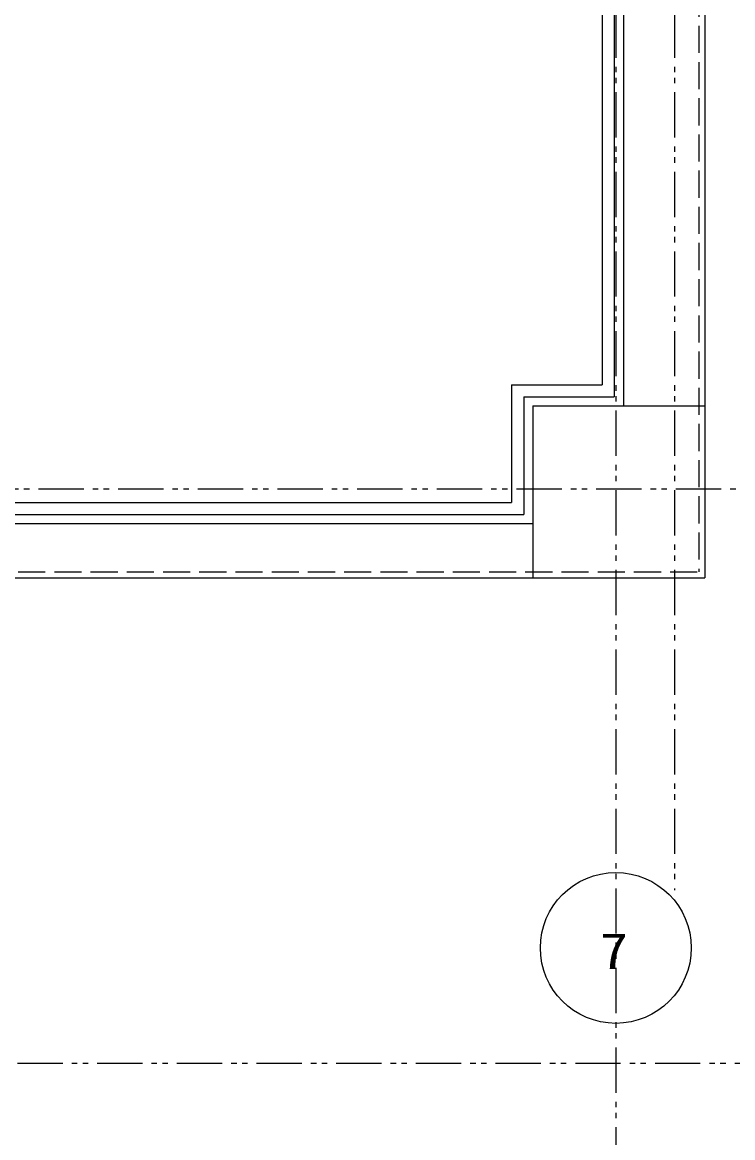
# Model space of a CAD drawing. Units: millimetres at full size. Extents: x -12803 to 120774, y -9413 to 101127.
# Drawn here: x 113908 to 116262, y 4850 to 8548 of the extents above; entities that cross this region are included whole.
import ezdxf
from ezdxf.enums import TextEntityAlignment as Align

# ---------------------------------------------------------------- set-up
doc = ezdxf.new("R2010")
doc.units = ezdxf.units.MM
doc.header["$LTSCALE"] = 30
doc.linetypes.add('DASHED3', pattern=[4, 3, -1])
doc.linetypes.add('DOUBLE_CHAIN1', pattern=[8.8, 5, -1, 0.6, -0.6, 0.6, -1])
doc.layers.add('0-0_NoName', color=7, linetype='Continuous')
for name, color, linetype, lineweight in [('2-0_通芯', 7, 'DOUBLE_CHAIN1', 15), ('2-1_躯体', 7, 'Continuous', 15), ('2-3_間仕切り', 7, 'Continuous', 15)]:
    doc.layers.add(name, color=color, linetype=linetype, lineweight=lineweight)
doc.styles.add('ＭＳ ゴシック', font='')
doc.styles.get('ＭＳ ゴシック').set_extended_font_data('MS Gothic')

# ---------------------------------------------------------------- blocks, each defined once
blk = doc.blocks.new('グループ部品-732')
at = {"layer": '2-0_通芯'}
blk.add_line((74361.66, 7001.41), (120774.36, 7001.41), dxfattribs=at)
at = {"layer": '2-1_躯体', "linetype": 'DASHED3'}
for p in [(116149.36, 10336.41), (113534.36, 6726.41)]:
    blk.add_line(p, (116149.36, 6726.41), dxfattribs=at)
at = {"layer": '2-1_躯体'}
for p, q in [((116169.36, 10336.41), (116169.36, 6706.41)), ((115899.36, 10296.41), (115899.36, 7276.41)), ((115599.36, 7276.41), (116169.36, 7276.41)), ((115599.36, 7276.41), (115599.36, 6706.41)), ((113534.36, 6886.41), (115599.36, 6886.41)), ((113534.36, 6706.41), (116169.36, 6706.41))]:
    blk.add_line(p, q, dxfattribs=at)
at = {"layer": '2-3_間仕切り'}
for p, q in [((115829.36, 10296.41), (115829.36, 7346.41)), ((115869.36, 10296.41), (115869.36, 7306.41)), ((115529.36, 7346.41), (115529.36, 6956.41)), ((115529.36, 7346.41), (115829.36, 7346.41)), ((115569.36, 7306.41), (115569.36, 6916.41)), ((115569.36, 7306.41), (115869.36, 7306.41)), ((113534.36, 6956.41), (115529.36, 6956.41)), ((113534.36, 6916.41), (115569.36, 6916.41))]:
    blk.add_line(p, q, dxfattribs=at)
blk = doc.blocks.new('グループ部品-763')
at = {"layer": '2-1_躯体'}
for q in [(116169.36, 7276.41), (115599.36, 6706.41)]:
    blk.add_line((115599.36, 7276.41), q, dxfattribs=at)

msp = doc.modelspace()

# ---------------------------------------------------------------- linework, layer by layer
at = {"layer": '2-0_通芯'}
for p, q in [((115874.36, 24156.41), (115874.36, 4204.33)), ((116069.36, 24156.41), (116069.36, 5670.44)), ((104124.36, 5096.41), (120774.36, 5096.41))]:
    msp.add_line(p, q, dxfattribs=at)
at = {"layer": '2-0_通芯', "linetype": 'Continuous'}
msp.add_circle((115874.36, 5478.91), 250, dxfattribs=at)

# ---------------------------------------------------------------- block references
at = {"layer": '0-0_NoName'}
for name in ['グループ部品-732', 'グループ部品-763']:
    msp.add_blockref(name, (0, 0), dxfattribs=at)

# ---------------------------------------------------------------- texts
at = {"layer": '2-0_通芯', "style": 'ＭＳ ゴシック', "width": 1.15}
msp.add_text('7', height=118.9, dxfattribs=at).set_placement((115821.86, 5373.91), align=Align.BOTTOM_LEFT)

doc.saveas('drawing.dxf')
